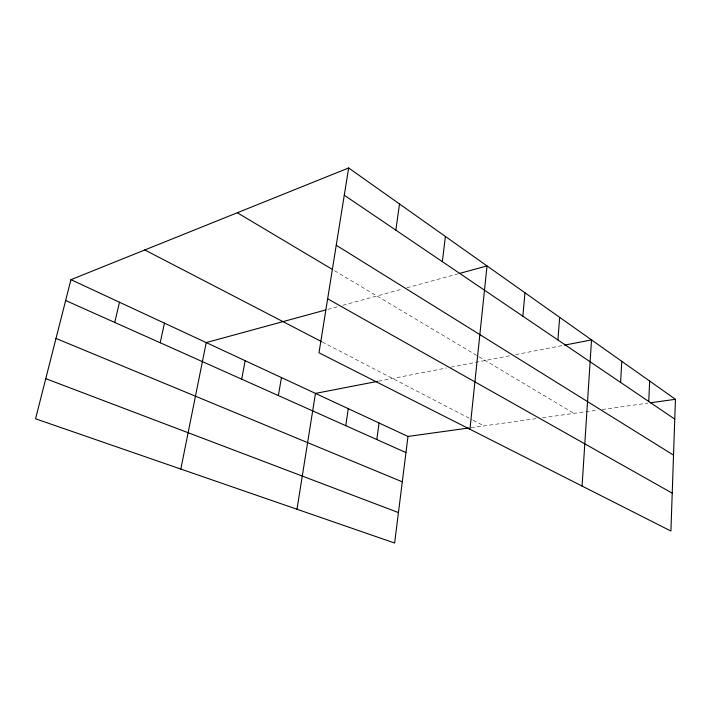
<?xml version="1.0" encoding="UTF-8"?>
<svg xmlns="http://www.w3.org/2000/svg" width="711" height="711" viewBox="0 0 711 711"><rect width="100%" height="100%" fill="white"/><g stroke="black" fill="none" stroke-linecap="round" stroke-linejoin="round"><path stroke-width="0.53" stroke-dasharray="3.56 2.67" d="M327.833 309.383L337.441 306.761M342.773 305.303L402.595 288.968M406.87 287.804L458.168 273.797M378.51 381.185L446.65 367.978M450.934 367.143L511.209 355.464M515.537 354.629L562.188 345.59M470.904 427.711L536.023 418.663M542.529 417.766L597.844 410.078M602.181 409.483L648.014 403.11M322.216 341.973L472.211 419.783M473.197 420.29L483.987 425.889M334.49 270.678L573.99 413.393"/><path stroke-width="1.07" d="M675.45 399.306L670.917 531.055L318.99 352.798L348.648 167.965L675.45 399.306L650.21 402.808M648.752 401.484L649.65 381.043M620.623 382.429L621.761 361.304M582.06 486.048L591.534 339.902L564.365 345.164M557.922 339.956L559.664 317.337M522.852 316.191L524.958 292.772M469.953 429.266L487.026 265.923L459.235 273.504M442.349 261.657L445.397 236.452M70.949 279.663L407.99 436.447L394.623 543.035L35.55 418.806L70.949 279.663L348.648 167.965M376.812 439.558L379.061 422.983M395.849 230.151L399.502 203.959M345.768 425.685L348.274 408.665M296.985 509.254L315.462 393.396L377.434 381.389M278.365 395.556L281.458 377.585M241.696 379.167L245.135 360.69M180.816 469.064L206.226 342.586L325.691 309.969M160.197 342.746L164.454 323.158M114.738 322.439L119.484 302.237M407.99 436.447L468.718 428.013M45.762 378.67L398.444 512.578M55.991 338.454L402.302 481.827M65.643 300.495L405.963 452.587M144.813 249.952L321.239 341.467M327.655 298.789L672.224 493.167M237.287 212.758L332.597 269.549M336.25 245.251L673.53 455.12M344.275 195.214L674.766 419.108"/></g></svg>
